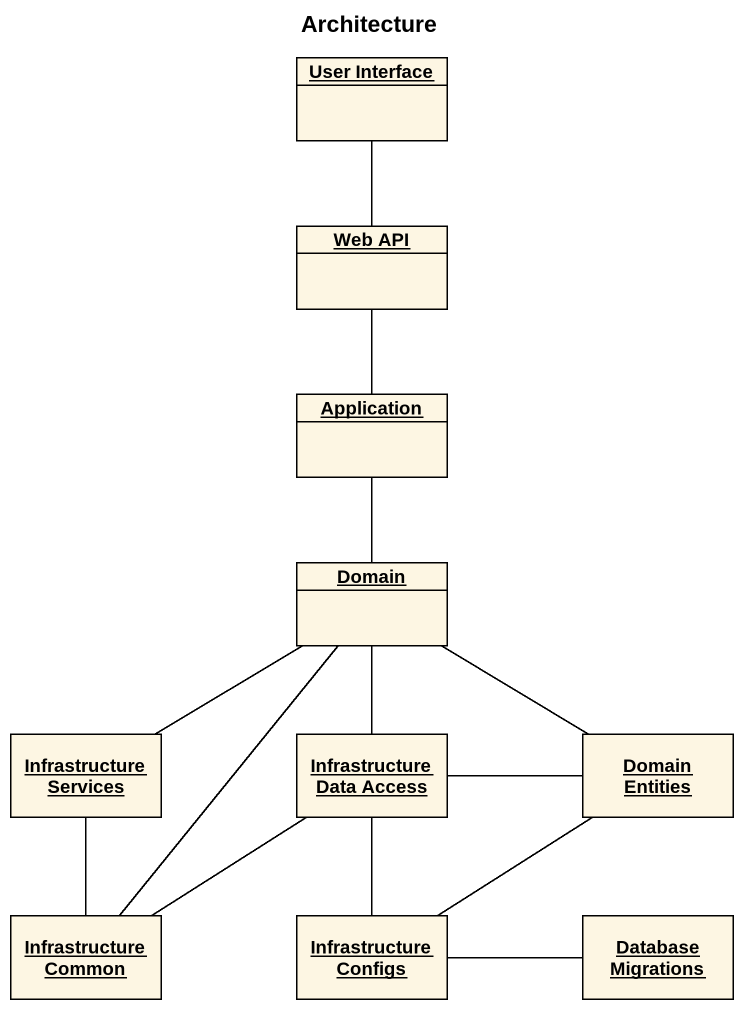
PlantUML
@startuml
title Architecture
hide circle
hide empty members
object "User Interface" as User_Interface
object "Web API" as Web_API
object Application
object Domain
object "Infrastructure Services" as Infrastructure_Services
object "Infrastructure Data Access" as Infrastructure_Data_Access
object "Domain Entities" as Domain_Entities
object "Infrastructure Common" as Infrastructure_Common
object "Infrastructure Configs" as Infrastructure_Configs
object "Database Migrations" as Database_Migrations
User_Interface -- Web_API
Application -up- Web_API
Domain -up- Application
Infrastructure_Services -up- Domain
Infrastructure_Data_Access -up- Domain
Infrastructure_Data_Access -- Infrastructure_Configs
Domain_Entities -up- Domain
Domain_Entities -left- Infrastructure_Data_Access
Domain_Entities -- Infrastructure_Configs
Infrastructure_Common -up- Domain
Infrastructure_Common -up- Infrastructure_Services
Infrastructure_Common -up- Infrastructure_Data_Access
Infrastructure_Configs -right- Database_Migrations
@enduml
